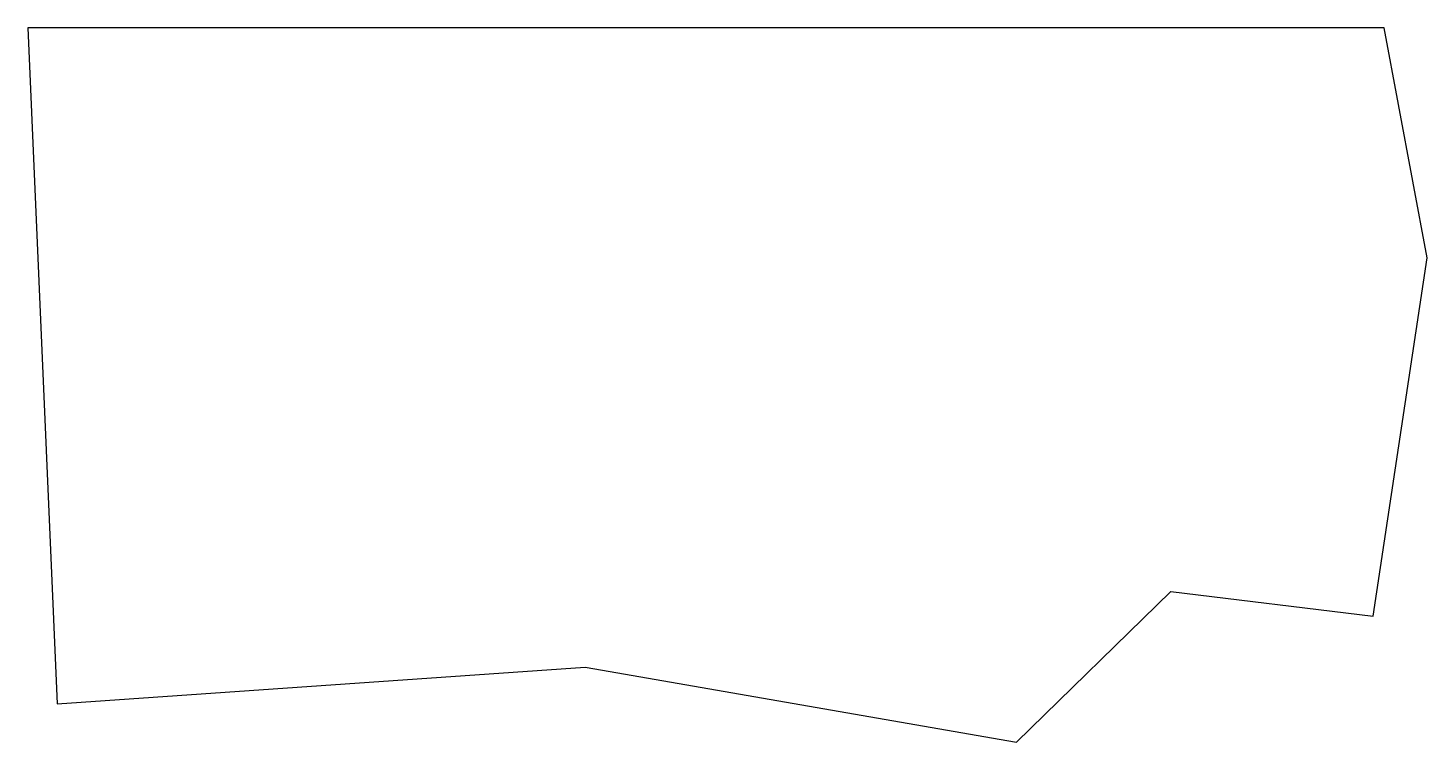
# Model space of a CAD drawing. Extents: x 0 to 2676, y 0 to 1366.
import ezdxf

# ---------------------------------------------------------------- set-up
doc = ezdxf.new("R2010")
doc.units = 0

msp = doc.modelspace()

# ---------------------------------------------------------------- linework, layer by layer
msp.add_polyline3d([(56, 73, 0), (1066, 143, 0), (1891, 0, 0), (2186, 288, 0), (2573, 241, 0), (2676, 926, 0), (2594, 1366, 0), (0, 1366, 0), (56, 73, 0)])

doc.saveas('drawing.dxf')
